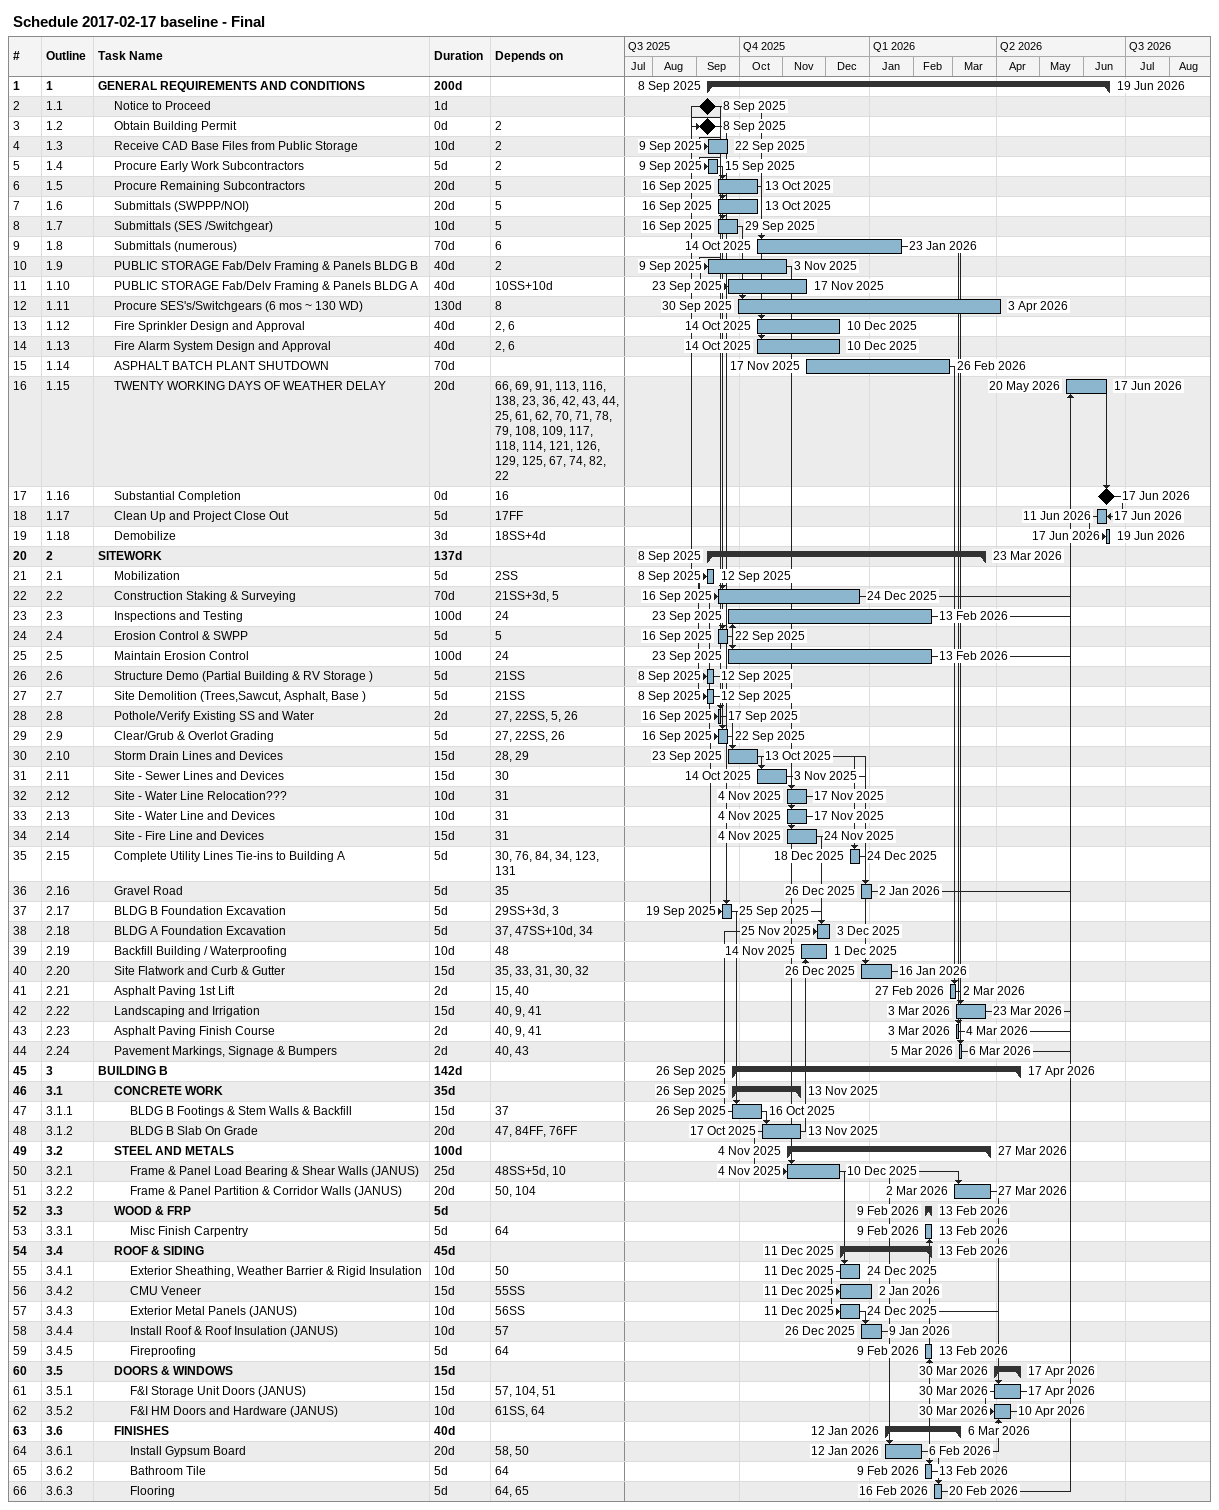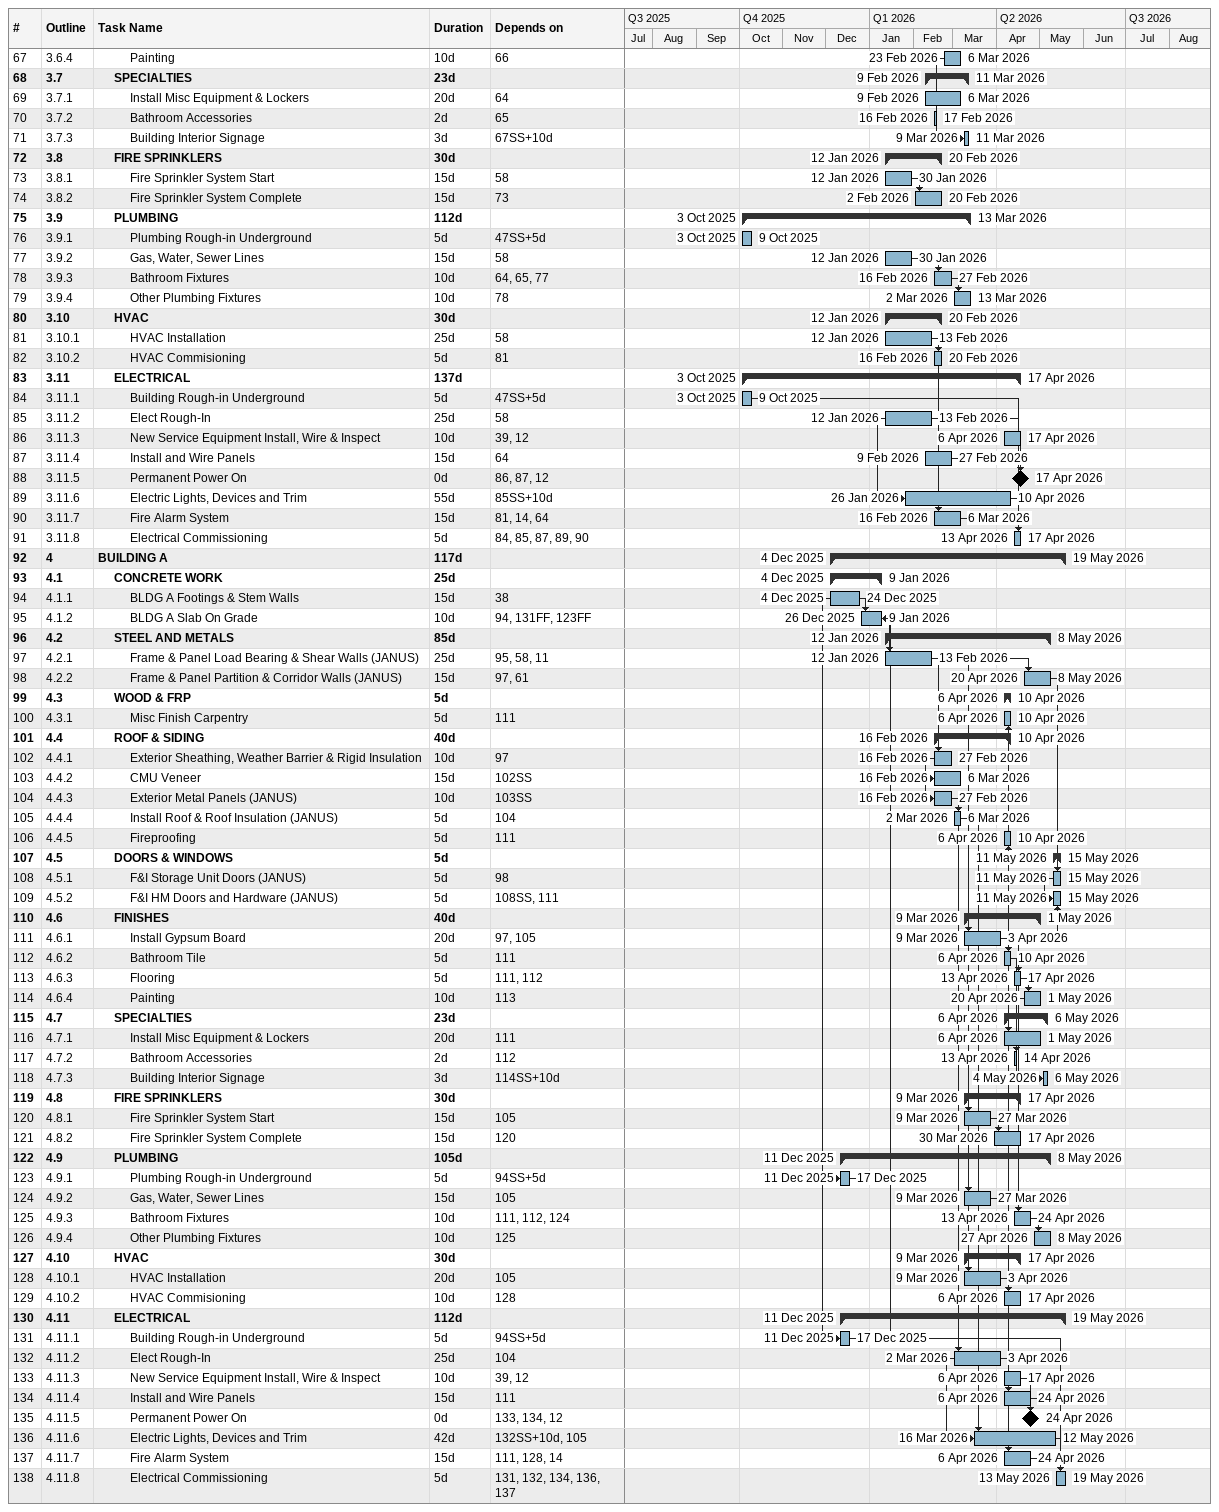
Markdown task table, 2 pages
Schedule 2017-02-17 baseline - Final

| ID | WBS | Task | Duration | Start | Finish | Predecessors |
|---|---|---|---|---|---|---|
| 1 | 1 | **GENERAL REQUIREMENTS AND CONDITIONS** | 200d | 2025-09-08 | 2026-06-19 |  |
| 2 | 1.1 | Notice to Proceed | 1d | 2025-09-08 | 2025-09-08 |  |
| 3 | 1.2 | Obtain Building Permit | 0d | 2025-09-08 | 2025-09-08 | 2 |
| 4 | 1.3 | Receive CAD Base Files from Public Storage | 10d | 2025-09-09 | 2025-09-22 | 2 |
| 5 | 1.4 | Procure Early Work Subcontractors | 5d | 2025-09-09 | 2025-09-15 | 2 |
| 6 | 1.5 | Procure Remaining Subcontractors | 20d | 2025-09-16 | 2025-10-13 | 5 |
| 7 | 1.6 | Submittals (SWPPP/NOI) | 20d | 2025-09-16 | 2025-10-13 | 5 |
| 8 | 1.7 | Submittals (SES /Switchgear) | 10d | 2025-09-16 | 2025-09-29 | 5 |
| 9 | 1.8 | Submittals (numerous) | 70d | 2025-10-14 | 2026-01-23 | 6 |
| 10 | 1.9 | PUBLIC STORAGE Fab/Delv Framing & Panels BLDG B | 40d | 2025-09-09 | 2025-11-03 | 2 |
| 11 | 1.10 | PUBLIC STORAGE Fab/Delv Framing & Panels BLDG A | 40d | 2025-09-23 | 2025-11-17 | 10SS+10d |
| 12 | 1.11 | Procure SES's/Switchgears (6 mos ~ 130 WD) | 130d | 2025-09-30 | 2026-04-03 | 8 |
| 13 | 1.12 | Fire Sprinkler Design and Approval | 40d | 2025-10-14 | 2025-12-10 | 2, 6 |
| 14 | 1.13 | Fire Alarm System Design and Approval | 40d | 2025-10-14 | 2025-12-10 | 2, 6 |
| 15 | 1.14 | ASPHALT BATCH PLANT SHUTDOWN | 70d | 2025-11-17 | 2026-02-26 |  |
| 16 | 1.15 | TWENTY WORKING DAYS OF WEATHER DELAY | 20d | 2026-05-20 | 2026-06-17 | 66, 69, 91, 113, 116, 138, 23, 36, 42, 43, 44, 25, 61, 62, 70, 71, 78, 79, 108, 109, 117, 118, 114, 121, 126, 129, 125, 67, 74, 82, 22 |
| 17 | 1.16 | Substantial Completion | 0d | 2026-06-17 | 2026-06-17 | 16 |
| 18 | 1.17 | Clean Up and Project Close Out | 5d | 2026-06-11 | 2026-06-17 | 17FF |
| 19 | 1.18 | Demobilize | 3d | 2026-06-17 | 2026-06-19 | 18SS+4d |
| 20 | 2 | **SITEWORK** | 137d | 2025-09-08 | 2026-03-23 |  |
| 21 | 2.1 | Mobilization | 5d | 2025-09-08 | 2025-09-12 | 2SS |
| 22 | 2.2 | Construction Staking & Surveying | 70d | 2025-09-16 | 2025-12-24 | 21SS+3d, 5 |
| 23 | 2.3 | Inspections and Testing | 100d | 2025-09-23 | 2026-02-13 | 24 |
| 24 | 2.4 | Erosion Control & SWPP | 5d | 2025-09-16 | 2025-09-22 | 5 |
| 25 | 2.5 | Maintain Erosion Control | 100d | 2025-09-23 | 2026-02-13 | 24 |
| 26 | 2.6 | Structure Demo (Partial Building & RV Storage ) | 5d | 2025-09-08 | 2025-09-12 | 21SS |
| 27 | 2.7 | Site Demolition (Trees,Sawcut, Asphalt, Base ) | 5d | 2025-09-08 | 2025-09-12 | 21SS |
| 28 | 2.8 | Pothole/Verify Existing SS and Water | 2d | 2025-09-16 | 2025-09-17 | 27, 22SS, 5, 26 |
| 29 | 2.9 | Clear/Grub & Overlot Grading | 5d | 2025-09-16 | 2025-09-22 | 27, 22SS, 26 |
| 30 | 2.10 | Storm Drain Lines and Devices | 15d | 2025-09-23 | 2025-10-13 | 28, 29 |
| 31 | 2.11 | Site - Sewer Lines and Devices | 15d | 2025-10-14 | 2025-11-03 | 30 |
| 32 | 2.12 | Site - Water Line Relocation??? | 10d | 2025-11-04 | 2025-11-17 | 31 |
| 33 | 2.13 | Site - Water Line and Devices | 10d | 2025-11-04 | 2025-11-17 | 31 |
| 34 | 2.14 | Site - Fire Line and Devices | 15d | 2025-11-04 | 2025-11-24 | 31 |
| 35 | 2.15 | Complete Utility Lines Tie-ins to Building A | 5d | 2025-12-18 | 2025-12-24 | 30, 76, 84, 34, 123, 131 |
| 36 | 2.16 | Gravel Road | 5d | 2025-12-26 | 2026-01-02 | 35 |
| 37 | 2.17 | BLDG B Foundation Excavation | 5d | 2025-09-19 | 2025-09-25 | 29SS+3d, 3 |
| 38 | 2.18 | BLDG A Foundation Excavation | 5d | 2025-11-25 | 2025-12-03 | 37, 47SS+10d, 34 |
| 39 | 2.19 | Backfill Building / Waterproofing | 10d | 2025-11-14 | 2025-12-01 | 48 |
| 40 | 2.20 | Site Flatwork and Curb & Gutter | 15d | 2025-12-26 | 2026-01-16 | 35, 33, 31, 30, 32 |
| 41 | 2.21 | Asphalt Paving 1st Lift | 2d | 2026-02-27 | 2026-03-02 | 15, 40 |
| 42 | 2.22 | Landscaping and Irrigation | 15d | 2026-03-03 | 2026-03-23 | 40, 9, 41 |
| 43 | 2.23 | Asphalt Paving Finish Course | 2d | 2026-03-03 | 2026-03-04 | 40, 9, 41 |
| 44 | 2.24 | Pavement Markings, Signage & Bumpers | 2d | 2026-03-05 | 2026-03-06 | 40, 43 |
| 45 | 3 | **BUILDING B** | 142d | 2025-09-26 | 2026-04-17 |  |
| 46 | 3.1 | **CONCRETE WORK** | 35d | 2025-09-26 | 2025-11-13 |  |
| 47 | 3.1.1 | BLDG B Footings & Stem Walls & Backfill | 15d | 2025-09-26 | 2025-10-16 | 37 |
| 48 | 3.1.2 | BLDG B Slab On Grade | 20d | 2025-10-17 | 2025-11-13 | 47, 84FF, 76FF |
| 49 | 3.2 | **STEEL AND METALS** | 100d | 2025-11-04 | 2026-03-27 |  |
| 50 | 3.2.1 | Frame & Panel Load Bearing & Shear Walls (JANUS) | 25d | 2025-11-04 | 2025-12-10 | 48SS+5d, 10 |
| 51 | 3.2.2 | Frame & Panel Partition & Corridor Walls (JANUS) | 20d | 2026-03-02 | 2026-03-27 | 50, 104 |
| 52 | 3.3 | **WOOD & FRP** | 5d | 2026-02-09 | 2026-02-13 |  |
| 53 | 3.3.1 | Misc Finish Carpentry | 5d | 2026-02-09 | 2026-02-13 | 64 |
| 54 | 3.4 | **ROOF & SIDING** | 45d | 2025-12-11 | 2026-02-13 |  |
| 55 | 3.4.1 | Exterior Sheathing, Weather Barrier & Rigid Insulation | 10d | 2025-12-11 | 2025-12-24 | 50 |
| 56 | 3.4.2 | CMU Veneer | 15d | 2025-12-11 | 2026-01-02 | 55SS |
| 57 | 3.4.3 | Exterior Metal Panels (JANUS) | 10d | 2025-12-11 | 2025-12-24 | 56SS |
| 58 | 3.4.4 | Install Roof & Roof Insulation (JANUS) | 10d | 2025-12-26 | 2026-01-09 | 57 |
| 59 | 3.4.5 | Fireproofing | 5d | 2026-02-09 | 2026-02-13 | 64 |
| 60 | 3.5 | **DOORS & WINDOWS** | 15d | 2026-03-30 | 2026-04-17 |  |
| 61 | 3.5.1 | F&I Storage Unit Doors (JANUS) | 15d | 2026-03-30 | 2026-04-17 | 57, 104, 51 |
| 62 | 3.5.2 | F&I HM Doors and Hardware (JANUS) | 10d | 2026-03-30 | 2026-04-10 | 61SS, 64 |
| 63 | 3.6 | **FINISHES** | 40d | 2026-01-12 | 2026-03-06 |  |
| 64 | 3.6.1 | Install Gypsum Board | 20d | 2026-01-12 | 2026-02-06 | 58, 50 |
| 65 | 3.6.2 | Bathroom Tile | 5d | 2026-02-09 | 2026-02-13 | 64 |
| 66 | 3.6.3 | Flooring | 5d | 2026-02-16 | 2026-02-20 | 64, 65 |
| 67 | 3.6.4 | Painting | 10d | 2026-02-23 | 2026-03-06 | 66 |
| 68 | 3.7 | **SPECIALTIES** | 23d | 2026-02-09 | 2026-03-11 |  |
| 69 | 3.7.1 | Install Misc Equipment & Lockers | 20d | 2026-02-09 | 2026-03-06 | 64 |
| 70 | 3.7.2 | Bathroom Accessories | 2d | 2026-02-16 | 2026-02-17 | 65 |
| 71 | 3.7.3 | Building Interior Signage | 3d | 2026-03-09 | 2026-03-11 | 67SS+10d |
| 72 | 3.8 | **FIRE SPRINKLERS** | 30d | 2026-01-12 | 2026-02-20 |  |
| 73 | 3.8.1 | Fire Sprinkler System Start | 15d | 2026-01-12 | 2026-01-30 | 58 |
| 74 | 3.8.2 | Fire Sprinkler System Complete | 15d | 2026-02-02 | 2026-02-20 | 73 |
| 75 | 3.9 | **PLUMBING** | 112d | 2025-10-03 | 2026-03-13 |  |
| 76 | 3.9.1 | Plumbing Rough-in Underground | 5d | 2025-10-03 | 2025-10-09 | 47SS+5d |
| 77 | 3.9.2 | Gas, Water, Sewer Lines | 15d | 2026-01-12 | 2026-01-30 | 58 |
| 78 | 3.9.3 | Bathroom Fixtures | 10d | 2026-02-16 | 2026-02-27 | 64, 65, 77 |
| 79 | 3.9.4 | Other Plumbing Fixtures | 10d | 2026-03-02 | 2026-03-13 | 78 |
| 80 | 3.10 | **HVAC** | 30d | 2026-01-12 | 2026-02-20 |  |
| 81 | 3.10.1 | HVAC Installation | 25d | 2026-01-12 | 2026-02-13 | 58 |
| 82 | 3.10.2 | HVAC Commisioning | 5d | 2026-02-16 | 2026-02-20 | 81 |
| 83 | 3.11 | **ELECTRICAL** | 137d | 2025-10-03 | 2026-04-17 |  |
| 84 | 3.11.1 | Building Rough-in Underground | 5d | 2025-10-03 | 2025-10-09 | 47SS+5d |
| 85 | 3.11.2 | Elect Rough-In | 25d | 2026-01-12 | 2026-02-13 | 58 |
| 86 | 3.11.3 | New Service Equipment Install, Wire & Inspect | 10d | 2026-04-06 | 2026-04-17 | 39, 12 |
| 87 | 3.11.4 | Install and Wire Panels | 15d | 2026-02-09 | 2026-02-27 | 64 |
| 88 | 3.11.5 | Permanent Power On | 0d | 2026-04-17 | 2026-04-17 | 86, 87, 12 |
| 89 | 3.11.6 | Electric Lights, Devices and Trim | 55d | 2026-01-26 | 2026-04-10 | 85SS+10d |
| 90 | 3.11.7 | Fire Alarm System | 15d | 2026-02-16 | 2026-03-06 | 81, 14, 64 |
| 91 | 3.11.8 | Electrical Commissioning | 5d | 2026-04-13 | 2026-04-17 | 84, 85, 87, 89, 90 |
| 92 | 4 | **BUILDING A** | 117d | 2025-12-04 | 2026-05-19 |  |
| 93 | 4.1 | **CONCRETE WORK** | 25d | 2025-12-04 | 2026-01-09 |  |
| 94 | 4.1.1 | BLDG A Footings & Stem Walls | 15d | 2025-12-04 | 2025-12-24 | 38 |
| 95 | 4.1.2 | BLDG A Slab On Grade | 10d | 2025-12-26 | 2026-01-09 | 94, 131FF, 123FF |
| 96 | 4.2 | **STEEL AND METALS** | 85d | 2026-01-12 | 2026-05-08 |  |
| 97 | 4.2.1 | Frame & Panel Load Bearing & Shear Walls (JANUS) | 25d | 2026-01-12 | 2026-02-13 | 95, 58, 11 |
| 98 | 4.2.2 | Frame & Panel Partition & Corridor Walls (JANUS) | 15d | 2026-04-20 | 2026-05-08 | 97, 61 |
| 99 | 4.3 | **WOOD & FRP** | 5d | 2026-04-06 | 2026-04-10 |  |
| 100 | 4.3.1 | Misc Finish Carpentry | 5d | 2026-04-06 | 2026-04-10 | 111 |
| 101 | 4.4 | **ROOF & SIDING** | 40d | 2026-02-16 | 2026-04-10 |  |
| 102 | 4.4.1 | Exterior Sheathing, Weather Barrier & Rigid Insulation | 10d | 2026-02-16 | 2026-02-27 | 97 |
| 103 | 4.4.2 | CMU Veneer | 15d | 2026-02-16 | 2026-03-06 | 102SS |
| 104 | 4.4.3 | Exterior Metal Panels (JANUS) | 10d | 2026-02-16 | 2026-02-27 | 103SS |
| 105 | 4.4.4 | Install Roof & Roof Insulation (JANUS) | 5d | 2026-03-02 | 2026-03-06 | 104 |
| 106 | 4.4.5 | Fireproofing | 5d | 2026-04-06 | 2026-04-10 | 111 |
| 107 | 4.5 | **DOORS & WINDOWS** | 5d | 2026-05-11 | 2026-05-15 |  |
| 108 | 4.5.1 | F&I Storage Unit Doors (JANUS) | 5d | 2026-05-11 | 2026-05-15 | 98 |
| 109 | 4.5.2 | F&I HM Doors and Hardware (JANUS) | 5d | 2026-05-11 | 2026-05-15 | 108SS, 111 |
| 110 | 4.6 | **FINISHES** | 40d | 2026-03-09 | 2026-05-01 |  |
| 111 | 4.6.1 | Install Gypsum Board | 20d | 2026-03-09 | 2026-04-03 | 97, 105 |
| 112 | 4.6.2 | Bathroom Tile | 5d | 2026-04-06 | 2026-04-10 | 111 |
| 113 | 4.6.3 | Flooring | 5d | 2026-04-13 | 2026-04-17 | 111, 112 |
| 114 | 4.6.4 | Painting | 10d | 2026-04-20 | 2026-05-01 | 113 |
| 115 | 4.7 | **SPECIALTIES** | 23d | 2026-04-06 | 2026-05-06 |  |
| 116 | 4.7.1 | Install Misc Equipment & Lockers | 20d | 2026-04-06 | 2026-05-01 | 111 |
| 117 | 4.7.2 | Bathroom Accessories | 2d | 2026-04-13 | 2026-04-14 | 112 |
| 118 | 4.7.3 | Building Interior Signage | 3d | 2026-05-04 | 2026-05-06 | 114SS+10d |
| 119 | 4.8 | **FIRE SPRINKLERS** | 30d | 2026-03-09 | 2026-04-17 |  |
| 120 | 4.8.1 | Fire Sprinkler System Start | 15d | 2026-03-09 | 2026-03-27 | 105 |
| 121 | 4.8.2 | Fire Sprinkler System Complete | 15d | 2026-03-30 | 2026-04-17 | 120 |
| 122 | 4.9 | **PLUMBING** | 105d | 2025-12-11 | 2026-05-08 |  |
| 123 | 4.9.1 | Plumbing Rough-in Underground | 5d | 2025-12-11 | 2025-12-17 | 94SS+5d |
| 124 | 4.9.2 | Gas, Water, Sewer Lines | 15d | 2026-03-09 | 2026-03-27 | 105 |
| 125 | 4.9.3 | Bathroom Fixtures | 10d | 2026-04-13 | 2026-04-24 | 111, 112, 124 |
| 126 | 4.9.4 | Other Plumbing Fixtures | 10d | 2026-04-27 | 2026-05-08 | 125 |
| 127 | 4.10 | **HVAC** | 30d | 2026-03-09 | 2026-04-17 |  |
| 128 | 4.10.1 | HVAC Installation | 20d | 2026-03-09 | 2026-04-03 | 105 |
| 129 | 4.10.2 | HVAC Commisioning | 10d | 2026-04-06 | 2026-04-17 | 128 |
| 130 | 4.11 | **ELECTRICAL** | 112d | 2025-12-11 | 2026-05-19 |  |
| 131 | 4.11.1 | Building Rough-in Underground | 5d | 2025-12-11 | 2025-12-17 | 94SS+5d |
| 132 | 4.11.2 | Elect Rough-In | 25d | 2026-03-02 | 2026-04-03 | 104 |
| 133 | 4.11.3 | New Service Equipment Install, Wire & Inspect | 10d | 2026-04-06 | 2026-04-17 | 39, 12 |
| 134 | 4.11.4 | Install and Wire Panels | 15d | 2026-04-06 | 2026-04-24 | 111 |
| 135 | 4.11.5 | Permanent Power On | 0d | 2026-04-24 | 2026-04-24 | 133, 134, 12 |
| 136 | 4.11.6 | Electric Lights, Devices and Trim | 42d | 2026-03-16 | 2026-05-12 | 132SS+10d, 105 |
| 137 | 4.11.7 | Fire Alarm System | 15d | 2026-04-06 | 2026-04-24 | 111, 128, 14 |
| 138 | 4.11.8 | Electrical Commissioning | 5d | 2026-05-13 | 2026-05-19 | 131, 132, 134, 136, 137 |
